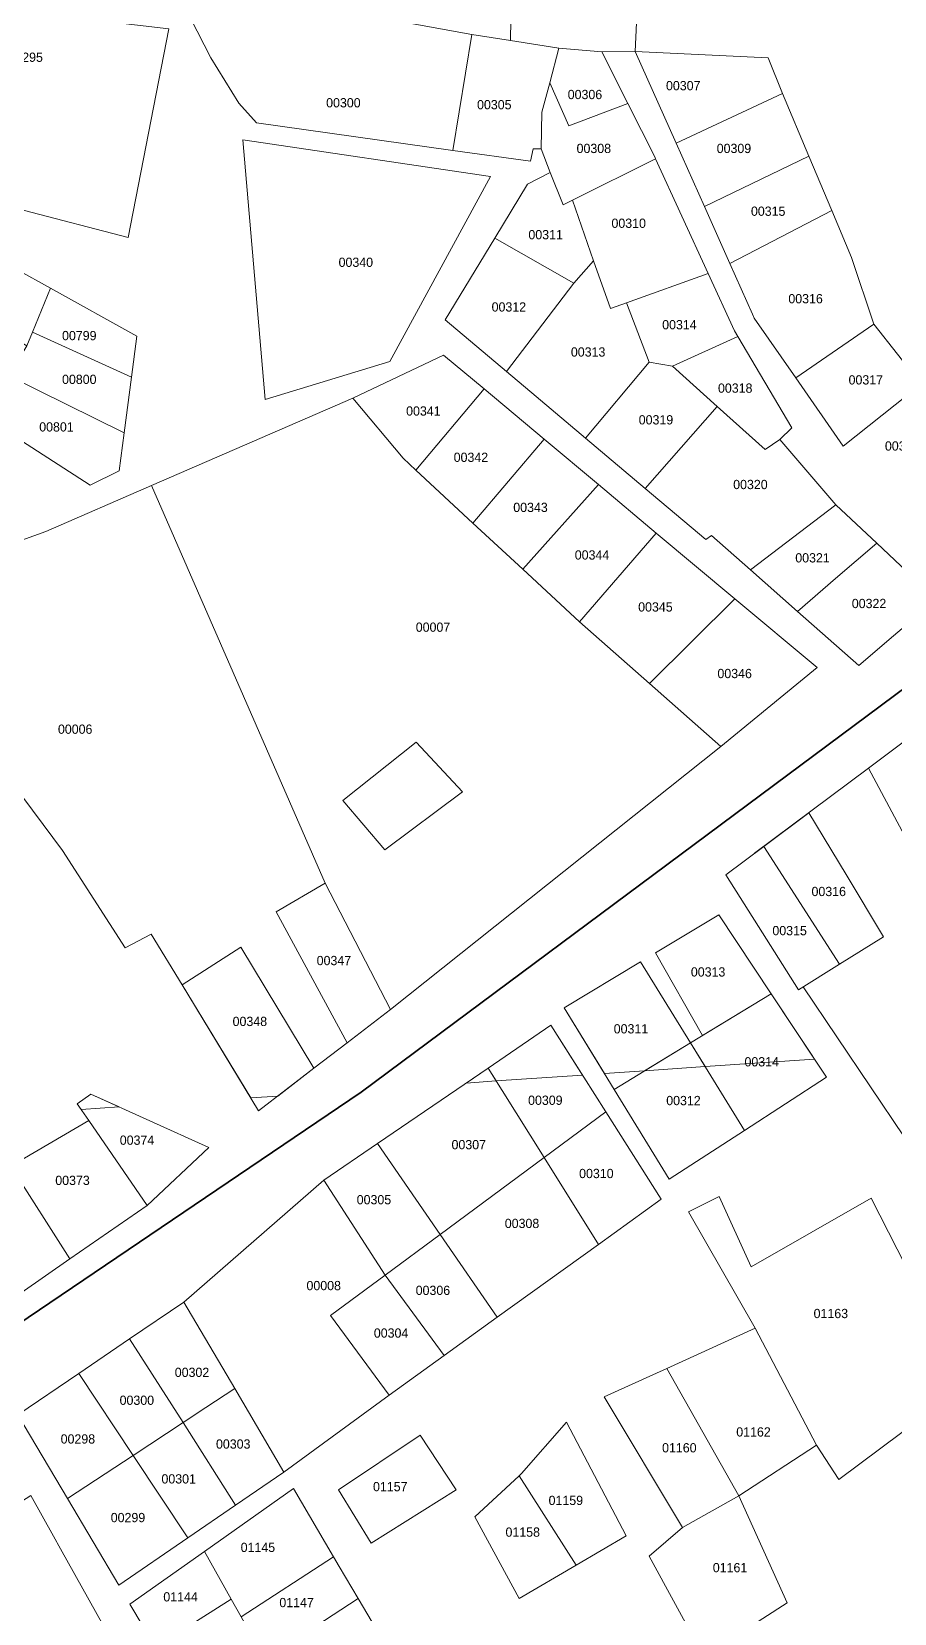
# Model space of a CAD drawing. Header units: metres. Extents: x 245225 to 248406, y 1633796 to 1637634.
# Drawn here: x 247644.4 to 247784, y 1636206.3 to 1636462.4 of the extents above; entities that cross this region are included whole.
import ezdxf
from ezdxf.enums import TextEntityAlignment as Align

# ---------------------------------------------------------------- set-up
doc = ezdxf.new("R2010")
doc.units = ezdxf.units.M
doc.header["$MEASUREMENT"] = 0
doc.layers.add('historique_numero_parcelle', color=7, linetype='Continuous')
doc.layers.add('limites_sections', color=7, linetype='Continuous')
doc.layers.add('LIMITES_PARCELLES', color=7, linetype='Continuous', lineweight=0, true_color=0xffffff)
doc.styles.add('Style-FANCY', font='FANCY.shx')

msp = doc.modelspace()

# ---------------------------------------------------------------- linework, layer by layer
at = {"layer": 'limites_parcelles', "lineweight": 0}
for p, q in [((247779.807, 1636343.148), (247761.380451, 1636329.366767)), ((247769.258752, 1636307.733278), (247785.598702, 1636283.476645))]:
    msp.add_line(p, q, dxfattribs=at)
at = {"layer": 'limites_parcelles', "color": 0, "flags": 128}
for points in [[(247652.317689, 1636482.657935), (247650.473514, 1636464.722283), (247666.577036, 1636462.842327), (247660.015357, 1636429.081426), (247625.983531, 1636437.922096), (247629.217795, 1636456.280647), (247632.816136, 1636493.428221), (247653.443288, 1636493.605025), (247652.317689, 1636482.657935)], [(247722.094161, 1636474.533935), (247721.898727, 1636460.951257), (247715.638315, 1636461.939743), (247706.391432, 1636463.574854), (247707.230717, 1636478.875674), (247707.347108, 1636480.997571), (247717.754986, 1636479.613945), (247722.094161, 1636474.533935)], [(247742.069868, 1636459.181368), (247736.665302, 1636459.124923), (247729.714176, 1636459.717238), (247721.898727, 1636460.951257), (247722.094161, 1636474.533935), (247737.545859, 1636473.158099), (247737.651692, 1636468.078088), (247742.414202, 1636467.337254), (247742.069868, 1636459.181368)], [(247684.691982, 1636467.411931), (247695.168978, 1636465.559301), (247706.391432, 1636463.574854), (247715.638315, 1636461.939743), (247712.562652, 1636443.171874), (247680.792245, 1636447.645511), (247677.93474, 1636450.820518), (247673.383897, 1636458.123032), (247670.103057, 1636464.578879), (247670.899538, 1636469.850825), (247684.691982, 1636467.411931)], [(247736.665302, 1636459.124923), (247740.871904, 1636450.744077), (247731.30168, 1636447.123046), (247728.222706, 1636454.095542), (247729.714176, 1636459.717238), (247736.665302, 1636459.124923)], [(247740.871904, 1636450.744077), (247745.264277, 1636441.993118), (247745.365341, 1636441.772691), (247731.895131, 1636435.092792), (247730.384455, 1636434.343646), (247728.311507, 1636439.602162), (247726.829837, 1636443.41217), (247726.962504, 1636449.345551), (247728.222706, 1636454.095542), (247731.30168, 1636447.123046), (247740.871904, 1636450.744077)], [(247753.855603, 1636423.254836), (247740.632686, 1636418.473738), (247738.057387, 1636417.542571), (247735.330869, 1636425.307746), (247731.895131, 1636435.092792), (247745.365341, 1636441.772691), (247753.855603, 1636423.254836)], [(247780.655389, 1636415.029024), (247768.032741, 1636406.343716), (247761.331573, 1636416.001281), (247761.040994, 1636416.652689), (247757.377733, 1636424.864834), (247773.885302, 1636433.418381), (247777.083507, 1636425.810816), (247780.655389, 1636415.029024)], [(247647.410775, 1636420.833319), (247644.512678, 1636413.72444), (247643.611157, 1636411.513057), (247631.863634, 1636418.498071), (247636.488242, 1636426.87472), (247647.410775, 1636420.833319)], [(247735.330869, 1636425.307746), (247738.057387, 1636417.542571), (247740.632686, 1636418.473738), (247744.314796, 1636408.877449), (247734.03279, 1636396.568748), (247726.057093, 1636403.292221), (247721.207256, 1636407.380611), (247732.104251, 1636421.643621), (247735.330869, 1636425.307746)], [(247758.666596, 1636413.025753), (247748.085116, 1636408.215989), (247744.314796, 1636408.877449), (247740.632686, 1636418.473738), (247753.855603, 1636423.254836), (247758.123053, 1636413.947229), (247758.666596, 1636413.025753)], [(247765.481505, 1636396.375862), (247763.10025, 1636394.722213), (247755.310177, 1636401.722983), (247748.085116, 1636408.215989), (247758.666596, 1636413.025753), (247767.392677, 1636398.232319), (247765.481505, 1636396.375862)], [(247748.085116, 1636408.215989), (247755.310177, 1636401.722983), (247743.689572, 1636388.428127), (247734.03279, 1636396.568748), (247744.314796, 1636408.877449), (247748.085116, 1636408.215989)], [(247706.571009, 1636391.372139), (247715.797756, 1636382.828855), (247723.870104, 1636375.354459), (247733.056752, 1636366.848303), (247744.348367, 1636356.86312), (247755.924802, 1636346.62607), (247702.478862, 1636304.080985), (247691.887503, 1636324.514885), (247663.800694, 1636388.881568), (247696.340516, 1636403.035349), (247704.481695, 1636393.306689), (247706.571009, 1636391.372139)], [(247691.887503, 1636324.514885), (247683.949988, 1636319.858209), (247695.440966, 1636298.68062), (247690.048174, 1636294.542586), (247678.234976, 1636314.143197), (247668.725715, 1636308.049884), (247663.743784, 1636316.251842), (247659.510442, 1636314.029338), (247649.350422, 1636329.798536), (247618.976195, 1636370.650284), (247627.125378, 1636379.328635), (247628.39538, 1636374.883626), (247646.704583, 1636381.445306), (247663.800694, 1636388.881568), (247691.887503, 1636324.514885)], [(247781.154501, 1636379.56287), (247774.488462, 1636373.828675), (247768.322326, 1636368.524503), (247760.701768, 1636375.264463), (247774.543502, 1636385.792507), (247781.154501, 1636379.56287)], [(247783.867604, 1636364.5441), (247778.231426, 1636359.760454), (247768.322326, 1636368.524503), (247774.488462, 1636373.828675), (247781.154501, 1636379.56287), (247790.825618, 1636370.449642), (247783.867604, 1636364.5441)], [(247679.835498, 1636289.759387), (247684.206413, 1636290.060046), (247690.048174, 1636294.542586), (247678.234976, 1636314.143197), (247668.725715, 1636308.049884), (247679.835498, 1636289.759387)], [(247737.067321, 1636293.696149), (247743.574671, 1636294.143765), (247750.992812, 1636298.666594), (247742.916326, 1636311.77915), (247730.539517, 1636304.327145), (247737.067321, 1636293.696149)]]:
    msp.add_lwpolyline(points, close=True, dxfattribs=at)
at = {"layer": 'limites_parcelles', "flags": 128}
for points in [[(247652.318, 1636482.658), (247650.474, 1636464.722), (247666.577, 1636462.842), (247660.015, 1636429.081), (247625.984, 1636437.922), (247629.218, 1636456.281), (247632.816, 1636493.428), (247653.443, 1636493.605), (247652.318, 1636482.658)], [(247722.094, 1636474.534), (247721.899, 1636460.951), (247715.638, 1636461.94), (247706.391, 1636463.575), (247707.231, 1636478.876), (247707.347, 1636480.998), (247717.755, 1636479.614), (247722.094, 1636474.534)], [(247742.07, 1636459.181), (247736.665, 1636459.125), (247729.714, 1636459.717), (247721.899, 1636460.951), (247722.094, 1636474.534), (247737.546, 1636473.158), (247737.652, 1636468.078), (247742.414, 1636467.337), (247742.07, 1636459.181)], [(247684.692, 1636467.412), (247695.169, 1636465.559), (247706.391, 1636463.575), (247715.638, 1636461.94), (247712.563, 1636443.172), (247680.792, 1636447.646), (247677.935, 1636450.821), (247673.384, 1636458.123), (247670.103, 1636464.579), (247670.9, 1636469.851), (247684.692, 1636467.412)], [(247721.899, 1636460.951), (247729.714, 1636459.717), (247728.223, 1636454.096), (247726.963, 1636449.346), (247726.83, 1636443.412), (247725.56, 1636443.412), (247725.137, 1636441.401), (247712.563, 1636443.172), (247715.638, 1636461.94), (247721.899, 1636460.951)], [(247736.665, 1636459.125), (247740.872, 1636450.744), (247731.302, 1636447.123), (247728.223, 1636454.096), (247729.714, 1636459.717), (247736.665, 1636459.125)], [(247740.872, 1636450.744), (247745.264, 1636441.993), (247745.365, 1636441.773), (247731.895, 1636435.093), (247730.384, 1636434.344), (247728.312, 1636439.602), (247726.83, 1636443.412), (247726.963, 1636449.346), (247728.223, 1636454.096), (247731.302, 1636447.123), (247740.872, 1636450.744)], [(247753.856, 1636423.255), (247740.633, 1636418.474), (247738.057, 1636417.543), (247735.331, 1636425.308), (247731.895, 1636435.093), (247745.365, 1636441.773), (247753.856, 1636423.255)], [(247731.895, 1636435.093), (247735.331, 1636425.308), (247732.104, 1636421.644), (247719.335, 1636428.974), (247724.607, 1636437.697), (247728.312, 1636439.602), (247730.384, 1636434.344), (247731.895, 1636435.093)], [(247780.655, 1636415.029), (247768.033, 1636406.344), (247761.332, 1636416.001), (247761.041, 1636416.653), (247757.378, 1636424.865), (247773.885, 1636433.418), (247777.084, 1636425.811), (247780.655, 1636415.029)], [(247647.411, 1636420.833), (247644.513, 1636413.724), (247643.611, 1636411.513), (247631.864, 1636418.498), (247636.488, 1636426.875), (247647.411, 1636420.833)], [(247735.331, 1636425.308), (247738.057, 1636417.543), (247740.633, 1636418.474), (247744.315, 1636408.877), (247734.033, 1636396.569), (247726.057, 1636403.292), (247721.207, 1636407.381), (247732.104, 1636421.644), (247735.331, 1636425.308)], [(247758.667, 1636413.026), (247748.085, 1636408.216), (247744.315, 1636408.877), (247740.633, 1636418.474), (247753.856, 1636423.255), (247758.123, 1636413.947), (247758.667, 1636413.026)], [(247660.522, 1636406.466), (247659.341, 1636397.46), (247640.705, 1636406.639), (247643.611, 1636411.513), (247644.513, 1636413.724), (247660.522, 1636406.466)], [(247765.482, 1636396.376), (247763.1, 1636394.722), (247755.31, 1636401.723), (247748.085, 1636408.216), (247758.667, 1636413.026), (247767.393, 1636398.232), (247765.482, 1636396.376)], [(247717.608, 1636404.532), (247706.571, 1636391.372), (247704.482, 1636393.307), (247696.341, 1636403.035), (247711.051, 1636410.02), (247717.608, 1636404.532)], [(247748.085, 1636408.216), (247755.31, 1636401.723), (247743.69, 1636388.428), (247734.033, 1636396.569), (247744.315, 1636408.877), (247748.085, 1636408.216)], [(247659.341, 1636397.46), (247658.534, 1636391.299), (247653.877, 1636388.971), (247636.732, 1636399.977), (247640.705, 1636406.639), (247659.341, 1636397.46)], [(247706.571, 1636391.372), (247715.798, 1636382.829), (247723.87, 1636375.354), (247733.057, 1636366.848), (247744.348, 1636356.863), (247755.925, 1636346.626), (247702.479, 1636304.081), (247691.888, 1636324.515), (247663.801, 1636388.882), (247696.341, 1636403.035), (247704.482, 1636393.307), (247706.571, 1636391.372)], [(247765.482, 1636396.376), (247774.544, 1636385.793), (247760.702, 1636375.264), (247754.419, 1636380.821), (247753.466, 1636380.186), (247743.69, 1636388.428), (247755.31, 1636401.723), (247763.1, 1636394.722), (247765.482, 1636396.376)], [(247691.888, 1636324.515), (247683.95, 1636319.858), (247695.441, 1636298.681), (247690.048, 1636294.543), (247678.235, 1636314.143), (247668.726, 1636308.05), (247663.744, 1636316.252), (247659.51, 1636314.029), (247649.35, 1636329.799), (247618.976, 1636370.65), (247627.125, 1636379.329), (247628.395, 1636374.884), (247646.705, 1636381.445), (247663.801, 1636388.882), (247691.888, 1636324.515)], [(247781.155, 1636379.563), (247774.488, 1636373.829), (247768.322, 1636368.525), (247760.702, 1636375.264), (247774.544, 1636385.793), (247781.155, 1636379.563)], [(247783.868, 1636364.544), (247778.231, 1636359.76), (247768.322, 1636368.525), (247774.488, 1636373.829), (247781.155, 1636379.563), (247790.826, 1636370.45), (247783.868, 1636364.544)], [(247791.778, 1636348.04), (247799.62, 1636334.213), (247807.27, 1636320.724), (247795.348, 1636314.059), (247779.807, 1636343.148), (247790.161, 1636350.892), (247791.778, 1636348.04)], [(247775.096, 1636311.382), (247762.852, 1636330.467), (247770.16, 1636335.933), (247776.176, 1636325.942), (247782.25, 1636315.853), (247775.096, 1636311.382)], [(247775.096, 1636311.382), (247768.492, 1636307.254), (247762.683, 1636316.461), (247756.733, 1636325.891), (247762.852, 1636330.467), (247775.096, 1636311.382)], [(247663.074, 1636272.357), (247653.628, 1636286.089), (247651.723, 1636288.788), (247653.945, 1636290.376), (247673.075, 1636281.724), (247663.074, 1636272.357)], [(247701.568, 1636261.068), (247692.75, 1636254.517), (247702.229, 1636241.621), (247685.177, 1636229.168), (247677.245, 1636242.689), (247669.024, 1636256.702), (247691.646, 1636276.414), (247701.568, 1636261.068)], [(247771.418, 1636233.551), (247761.496, 1636252.469), (247750.7, 1636271.305), (247755.66, 1636273.784), (247760.819, 1636262.407), (247780.266, 1636273.52), (247795.618, 1636243.349), (247774.99, 1636227.995), (247771.418, 1636233.551)], [(247677.245, 1636242.689), (247672.561, 1636239.606), (247668.882, 1636237.184), (247660.244, 1636250.733), (247669.024, 1636256.702), (247677.245, 1636242.689)], [(247685.177, 1636229.168), (247677.396, 1636223.831), (247668.882, 1636237.184), (247672.561, 1636239.606), (247677.245, 1636242.689), (247685.177, 1636229.168)], [(247732.479, 1636214.097), (247723.27, 1636228.558), (247723.66, 1636228.921), (247730.936, 1636237.255), (247740.594, 1636218.867), (247732.479, 1636214.097)], [(247693.235, 1636215.433), (247678.268, 1636205.717), (247676.668, 1636208.581), (247672.348, 1636216.315), (247686.745, 1636226.495), (247693.235, 1636215.433)], [(247643.412, 1636161.643), (247630.236, 1636156.734), (247615.313, 1636201.933), (247624.242, 1636206.484), (247632.513, 1636210.7), (247629.814, 1636216.097), (247644.254, 1636225.354), (247647.9, 1636218.81), (247649.048, 1636216.75), (247673.257, 1636173.358), (247673.526, 1636172.863), (247663.466, 1636169.115), (247652.433, 1636165.004), (247643.412, 1636161.643)], [(247749.722, 1636220.189), (247758.85, 1636225.349), (247766.655, 1636208.019), (247753.161, 1636199.287), (247744.298, 1636215.559), (247749.722, 1636220.189)], [(247697.229, 1636208.679), (247682.123, 1636198.814), (247680.288, 1636202.099), (247678.268, 1636205.717), (247693.235, 1636215.433), (247694.151, 1636213.87), (247697.229, 1636208.679)], [(247686.711, 1636190.601), (247674.164, 1636184.299), (247668.08, 1636194.596), (247664.403, 1636200.818), (247676.668, 1636208.581), (247678.268, 1636205.717), (247680.288, 1636202.099), (247682.123, 1636198.814), (247686.711, 1636190.601)]]:
    msp.add_lwpolyline(points, close=True, dxfattribs=at)
at = {"layer": 'limites_parcelles', "color": 0, "flags": 128}
msp.add_lwpolyline([(247785.779122, 1636466.378049), (247792.340802, 1636455.900528), (247802.844566, 1636447.854248), (247791.097632, 1636433.364686), (247804.009325, 1636422.14633), (247801.23082, 1636419.176288), (247788.319127, 1636405.312093), (247780.655389, 1636415.029024), (247777.083507, 1636425.810816), (247773.885302, 1636433.418381), (247770.174326, 1636442.245674), (247765.904839, 1636452.401495), (247763.58973, 1636458.156194), (247742.069868, 1636459.181368), (247742.414202, 1636467.337254)], dxfattribs=at)
at = {"layer": 'limites_parcelles', "flags": 128}
msp.add_lwpolyline([(247785.779, 1636466.378), (247792.341, 1636455.901), (247802.845, 1636447.854), (247791.098, 1636433.365), (247804.009, 1636422.146), (247801.231, 1636419.176), (247788.319, 1636405.312), (247780.655, 1636415.029), (247777.084, 1636425.811), (247773.885, 1636433.418), (247770.174, 1636442.246), (247765.905, 1636452.401), (247763.59, 1636458.156), (247742.07, 1636459.181), (247742.414, 1636467.337)], dxfattribs=at)
at = {"layer": 'limites_parcelles', "color": 0}
for points in [[(247765.904839, 1636452.401495), (247748.681335, 1636444.360057), (247742.069868, 1636459.181368), (247763.58973, 1636458.156194)], [(247770.174326, 1636442.245674), (247753.276375, 1636434.059089), (247748.681335, 1636444.360057), (247765.904839, 1636452.401495)], [(247702.348775, 1636408.973052), (247682.189531, 1636402.83763), (247678.536227, 1636444.850624), (247718.647141, 1636438.923945)], [(247773.885302, 1636433.41838), (247757.377733, 1636424.864834), (247753.276375, 1636434.059089), (247770.174326, 1636442.245674)], [(247732.104251, 1636421.643621), (247721.207256, 1636407.380611), (247711.32184, 1636415.713969), (247719.335321, 1636428.973685)], [(247660.521608, 1636406.46595), (247644.512678, 1636413.72444), (247647.410775, 1636420.833319), (247661.391193, 1636413.10056)], [(247788.319127, 1636405.312093), (247775.724935, 1636395.257907), (247768.032741, 1636406.343716), (247780.655389, 1636415.029024)], [(247727.315475, 1636396.405236), (247715.797756, 1636382.828855), (247706.571009, 1636391.372139), (247717.608095, 1636404.531554)], [(247736.095285, 1636389.055412), (247723.870104, 1636375.354459), (247715.797756, 1636382.828855), (247727.315475, 1636396.405236)], [(247745.463003, 1636381.213435), (247733.056752, 1636366.848303), (247723.870104, 1636375.354459), (247736.095285, 1636389.055412)], [(247758.164869, 1636370.580348), (247744.348367, 1636356.86312), (247733.056752, 1636366.848303), (247745.463003, 1636381.213435)], [(247744.348367, 1636356.86312), (247758.164869, 1636370.580348), (247771.482333, 1636359.431929), (247755.924802, 1636346.62607)], [(247714.112548, 1636339.331581), (247706.598366, 1636347.37493), (247694.739602, 1636337.907849), (247701.518356, 1636329.912395)], [(247714.112548, 1636339.331581), (247701.518356, 1636329.912395), (247694.739602, 1636337.907849), (247706.598366, 1636347.37493)], [(247702.478862, 1636304.080985), (247695.440966, 1636298.68062), (247683.949988, 1636319.858209), (247691.887503, 1636324.514885)], [(247752.956088, 1636299.8636), (247745.318208, 1636313.22531), (247755.576468, 1636319.401749), (247764.038221, 1636306.62036)], [(247753.363836, 1636294.817125), (247771.04712, 1636296.033491), (247764.038221, 1636306.62036), (247750.992812, 1636298.666594)], [(247719.562816, 1636292.49208), (247733.553218, 1636293.454427), (247728.422846, 1636301.549014), (247718.248352, 1636294.595223)], [(247743.574671, 1636294.143765), (247753.363836, 1636294.817125), (247750.992812, 1636298.666594)], [(247714.679655, 1636292.156186), (247719.562816, 1636292.49208), (247718.248352, 1636294.595223)], [(247652.370749, 1636287.870191), (247658.545599, 1636288.294935), (247653.945362, 1636290.375541), (247651.722857, 1636288.788037)]]:
    msp.add_3dface(points, dxfattribs=at)
at = {"layer": 'limites_parcelles'}
for points in [[(247765.905, 1636452.401), (247748.681, 1636444.36), (247742.07, 1636459.181), (247763.59, 1636458.156)], [(247770.174, 1636442.246), (247753.276, 1636434.059), (247748.681, 1636444.36), (247765.905, 1636452.401)], [(247702.349, 1636408.973), (247682.19, 1636402.838), (247678.536, 1636444.851), (247718.647, 1636438.924)], [(247773.885, 1636433.418), (247757.378, 1636424.865), (247753.276, 1636434.059), (247770.174, 1636442.246)], [(247732.104, 1636421.644), (247721.207, 1636407.381), (247711.322, 1636415.714), (247719.335, 1636428.974)], [(247660.522, 1636406.466), (247644.513, 1636413.724), (247647.411, 1636420.833), (247661.391, 1636413.101)], [(247788.319, 1636405.312), (247775.725, 1636395.258), (247768.033, 1636406.344), (247780.655, 1636415.029)], [(247727.315, 1636396.405), (247715.798, 1636382.829), (247706.571, 1636391.372), (247717.608, 1636404.532)], [(247736.095, 1636389.055), (247723.87, 1636375.354), (247715.798, 1636382.829), (247727.315, 1636396.405)], [(247745.463, 1636381.213), (247733.057, 1636366.848), (247723.87, 1636375.354), (247736.095, 1636389.055)], [(247758.165, 1636370.58), (247744.348, 1636356.863), (247733.057, 1636366.848), (247745.463, 1636381.213)], [(247744.348, 1636356.863), (247758.165, 1636370.58), (247771.482, 1636359.432), (247755.925, 1636346.626)], [(247714.113, 1636339.332), (247706.598, 1636347.375), (247694.74, 1636337.908), (247701.518, 1636329.912)], [(247714.113, 1636339.332), (247701.518, 1636329.912), (247694.74, 1636337.908), (247706.598, 1636347.375)], [(247702.479, 1636304.081), (247695.441, 1636298.681), (247683.95, 1636319.858), (247691.888, 1636324.515)], [(247752.956, 1636299.864), (247745.318, 1636313.225), (247755.576, 1636319.402), (247764.038, 1636306.62)], [(247690.048, 1636294.543), (247681.1, 1636287.677), (247668.726, 1636308.05), (247678.235, 1636314.143)], [(247750.993, 1636298.667), (247738.64, 1636291.135), (247730.54, 1636304.327), (247742.916, 1636311.779)], [(247759.732, 1636284.479), (247750.993, 1636298.667), (247764.038, 1636306.62), (247772.99, 1636293.099)], [(247737.322, 1636287.509), (247727.307, 1636280.102), (247718.248, 1636294.595), (247728.423, 1636301.549)], [(247759.732, 1636284.479), (247747.579, 1636276.577), (247738.64, 1636291.135), (247750.993, 1636298.667)], [(247727.307, 1636280.102), (247710.481, 1636267.66), (247700.354, 1636282.365), (247718.248, 1636294.595)], [(247736.1, 1636266.032), (247727.307, 1636280.102), (247737.322, 1636287.509), (247746.282, 1636273.371)], [(247663.074, 1636272.357), (247650.562, 1636263.677), (247641.007, 1636278.707), (247653.628, 1636286.089)], [(247710.481, 1636267.66), (247701.568, 1636261.068), (247691.646, 1636276.414), (247700.354, 1636282.365)], [(247736.1, 1636266.032), (247719.728, 1636254.233), (247710.481, 1636267.66), (247727.307, 1636280.102)], [(247650.562, 1636263.677), (247638.705, 1636255.45), (247632.755, 1636273.195), (247641.007, 1636278.707)], [(247719.728, 1636254.233), (247711.126, 1636248.033), (247701.568, 1636261.068), (247710.481, 1636267.66)], [(247711.126, 1636248.033), (247702.229, 1636241.621), (247692.75, 1636254.517), (247701.568, 1636261.068)], [(247771.418, 1636233.551), (247758.85, 1636225.349), (247747.168, 1636245.963), (247761.496, 1636252.469)], [(247668.882, 1636237.184), (247660.81, 1636231.871), (247652.034, 1636245.152), (247660.244, 1636250.733)], [(247660.81, 1636231.871), (247650.186, 1636224.878), (247642.169, 1636238.446), (247652.034, 1636245.152)], [(247758.85, 1636225.349), (247749.722, 1636220.189), (247737.022, 1636241.356), (247747.168, 1636245.963)], [(247677.396, 1636223.831), (247669.639, 1636218.508), (247660.81, 1636231.871), (247668.882, 1636237.184)], [(247713.077, 1636226.275), (247699.319, 1636217.676), (247694.027, 1636226.275), (247707.256, 1636235.138)], [(247669.639, 1636218.508), (247658.475, 1636210.849), (247650.186, 1636224.878), (247660.81, 1636231.871)], [(247732.479, 1636214.097), (247723.263, 1636208.68), (247716.12, 1636221.909), (247723.27, 1636228.558)], [(247676.668, 1636208.581), (247664.403, 1636200.818), (247660.286, 1636207.785), (247672.348, 1636216.315)], [(247702.459, 1636199.855), (247686.711, 1636190.601), (247682.123, 1636198.814), (247697.229, 1636208.679)]]:
    msp.add_3dface(points, dxfattribs=at)
at = {"layer": 'limites_sections', "flags": 128}
for points in [[(247496.973, 1636594.293), (247661.146, 1636547.154), (247768.428, 1636540.652), (247768.428, 1636540.652), (247910.334, 1636459.129), (247822.779, 1636383.723), (247697.695, 1636290.674), (247546.68, 1636188.471)], [(247546.68, 1636188.471), (247697.695, 1636290.674), (247822.779, 1636383.723), (247910.334, 1636459.129), (247930.99, 1636458.131), (247963.997, 1636446.578), (248017.635, 1636417.696), (248081.175, 1636359.932), (248216.648, 1636235.955), (248272.648, 1636198.72)]]:
    msp.add_lwpolyline(points, dxfattribs=at)

# ---------------------------------------------------------------- texts
at = {"layer": 'historique_numero_parcelle', "style": 'Style-FANCY'}
for s, p in [('00295', (247643.412828, 1636458.246123)), ('00307', (247749.829204, 1636453.648496)), ('00300', (247694.833462, 1636450.876445)), ('00305', (247719.253213, 1636450.56844)), ('00306', (247733.925585, 1636452.211137)), ('00308', (247735.362041, 1636443.484309)), ('00309', (247758.037524, 1636443.484309)), ('00315', (247763.57814, 1636433.320122)), ('00310', (247741.005261, 1636431.36942)), ('00311', (247727.564137, 1636429.521386)), ('00340', (247696.847916, 1636425.047283)), ('00312', (247721.613105, 1636417.817171)), ('00316', (247769.631775, 1636419.151862)), ('00314', (247749.21358, 1636414.942451)), ('00799', (247652.091969, 1636413.178962)), ('00313', (247734.438605, 1636410.527703)), ('00800', (247652.091969, 1636406.094831)), ('00318', (247758.242732, 1636404.675595)), ('00317', (247779.379155, 1636406.010287)), ('00341', (247707.775242, 1636400.971506)), ('00319', (247745.417232, 1636399.542168)), ('00801', (247648.398225, 1636398.39469)), ('00328', (247785.259647, 1636395.30709)), ('00342', (247715.470542, 1636393.476702)), ('00320', (247760.705228, 1636389.069975)), ('00343', (247725.115317, 1636385.365886)), ('00344', (247735.067905, 1636377.665744)), ('00321', (247770.754007, 1636377.196173)), ('00345', (247745.328305, 1636369.246923)), ('00322', (247779.90042, 1636369.804037)), ('00007', (247709.334483, 1636365.971158)), ('00346', (247758.153804, 1636358.466724)), ('00006', (247651.428189, 1636349.453823)), ('00316', (247773.379638, 1636323.176264)), ('00315', (247767.048028, 1636316.840147)), ('00347', (247693.298001, 1636311.994536)), ('00313', (247753.857174, 1636310.152024)), ('00348', (247679.695643, 1636302.138355)), ('00311', (247741.369832, 1636300.941188)), ('00314', (247762.533824, 1636295.602424)), ('00309', (247727.512107, 1636289.376309)), ('00312', (247749.870605, 1636289.324975)), ('00374', (247661.435044, 1636282.913962)), ('00307', (247715.123697, 1636282.189511)), ('00373', (247650.998752, 1636276.401843)), ('00310', (247735.771047, 1636277.518091)), ('00305', (247699.779252, 1636273.276597)), ('00308', (247723.741721, 1636269.432943)), ('00008', (247691.649281, 1636259.36771)), ('00306', (247709.320637, 1636258.594994)), ('01163', (247773.718394, 1636254.847821)), ('00304', (247702.549332, 1636251.684884)), ('00302', (247670.334335, 1636245.319433)), ('00300', (247661.408524, 1636240.802017)), ('01162', (247761.201739, 1636235.674468)), ('00298', (247651.867139, 1636234.539235)), ('00303', (247677.003044, 1636233.717887)), ('01160', (247749.198062, 1636233.107755)), ('00301', (247668.179829, 1636228.071116)), ('01157', (247702.414499, 1636226.819306)), ('01159', (247730.833461, 1636224.586265)), ('00299', (247659.972186, 1636221.808335)), ('01158', (247723.856965, 1636219.452837)), ('01145', (247680.997682, 1636216.982375)), ('01161', (247757.405704, 1636213.703398)), ('01144', (247668.481027, 1636208.974228)), ('01147', (247687.25601, 1636208.050211))]:
    msp.add_text(s, height=1.499994, dxfattribs=at).set_placement(p, align=Align.MIDDLE_CENTER)

doc.saveas('drawing.dxf')
